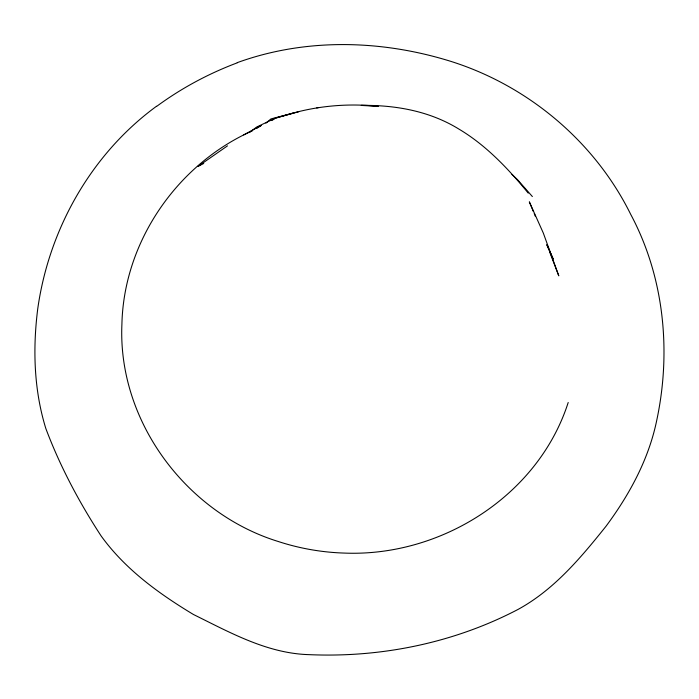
<?xml version="1.0" encoding="UTF-8"?>
<svg xmlns="http://www.w3.org/2000/svg" width="699" height="699" viewBox="0 0 699 699"><rect width="100%" height="100%" fill="white"/><g stroke="black" fill="none" stroke-linecap="round" stroke-linejoin="round"><path stroke-width="1.05" d="M568.2 402.502C538.239 495.844 440.947 556.963 344.493 553.084A229.132 221.679 3.5 0 1 278.228 541.489C186.292 513.136 117.511 421.025 121.914 324.03C123.828 241.452 177.363 164.125 252.496 130.748M265.935 123.155L270.906 118.935L296.542 112.155C323.174 105.348 350.898 103.417 378.229 106.335L361.313 105.427M156.515 106.257C91.237 154.042 48.921 229.167 37.729 308.888C32.678 348.801 33.884 389.92 45.846 428.557C60.053 466.32 79.074 502.144 101.093 535.906C125.06 569.187 158.717 593.573 193.483 614.517C230.085 632.534 267.236 653.478 309.045 654.648C381.165 657.82 454.114 642.888 518.195 609.345C554.167 589.633 580.808 557.767 606.042 526.216C629.441 494.665 648.628 459.461 656.658 420.711C671.486 351.623 664.268 277.136 630.725 214.41C594.631 141.215 527.221 85.007 449.457 60.935C380.606 39.791 305.437 37.895 237.249 62.639M249.176 132.583L256.865 126.93L275.389 118.148L293.973 112.845M227.498 145.855L198.044 166.362L203.732 163.47M271.841 120.56L275.389 118.148L298.901 111.674M256.725 128.363L261.216 125.471L243.741 134.916M316.752 107.917L318.482 107.559M361.392 105.4C395.337 104.929 429.605 111.019 458.876 129.062C486.111 145.261 508.313 168.791 528.261 193.142M511.93 174.453L517.426 179.547L532.367 196.55M546.941 245.174L553.197 259.058L546.801 244.554M533.398 211.596L529.326 201.845L543.324 233.082L558.789 275.843L549.615 251.902M534.211 213.544L535.434 216.472M156.637 106.397A311.396 282.23 -11.4 0 1 237.319 62.814"/></g></svg>
